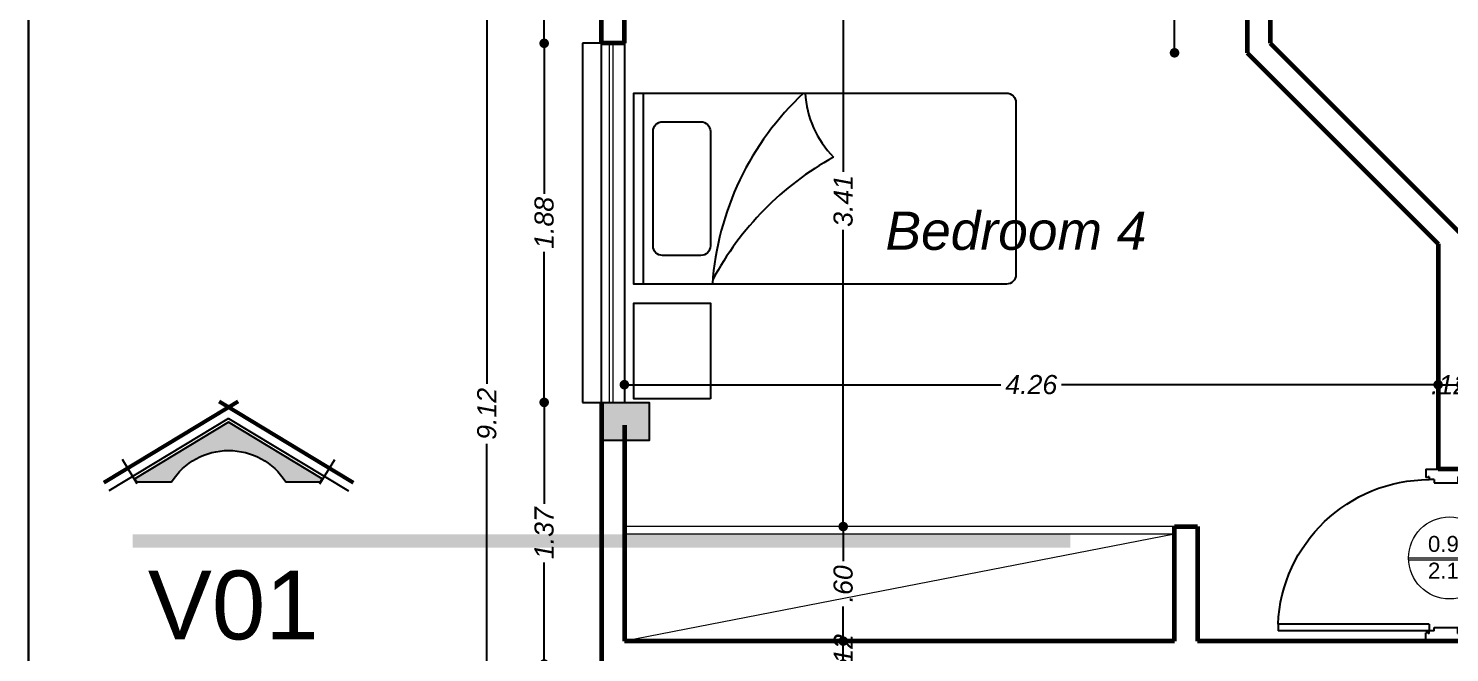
# Model space of a CAD drawing. Header units: metres. Extents: x 539 to 782, y 164 to 633.
# Drawn here: x 696.94 to 704.38, y 229.65 to 232.92 of the extents above; entities that cross this region are included whole.
import ezdxf
from ezdxf.enums import TextEntityAlignment as Align

# ---------------------------------------------------------------- set-up
doc = ezdxf.new("R2010")
doc.units = ezdxf.units.M
doc.header["$PDMODE"] = 35
doc.linetypes.add('ACAD_ISO05W100', pattern=[33, 24, -3, 0, -3, 0, -3])
for name, color, linetype, lineweight in [('01', 1, 'Continuous', 9), ('03', 3, 'Continuous', 30), ('cota', 1, 'Continuous', 15), ('Mobiliario', 42, 'Continuous', 9), ('MURO', 4, 'Continuous', 60), ('ventanas', 2, 'Continuous', 25), ('vidrio', 131, 'Continuous', 15)]:
    doc.layers.add(name, color=color, linetype=linetype, lineweight=lineweight)
for name, color, linetype in [('AREAS', 2, 'Continuous'), ('COLUMNAS', 6, 'Continuous'), ('lincorte', 116, 'Continuous'), ('Mobiliario Sanit', 40, 'Continuous'), ('PUERTAS', 16, 'Continuous'), ('TEXTO', 134, 'Continuous')]:
    doc.layers.add(name, color=color, linetype=linetype)
doc.styles.add('ARIAL', font='ariali.ttf')
doc.styles.add('ARIAL_REGULAR', font='arial.ttf')
doc.styles.add('STYLE1', font='ariali.ttf')
doc.styles.add('texto', font='arial.ttf')
doc.dimstyles.new('C_50', dxfattribs={"dimscale": 0.5, "dimtxt": 0.2, "dimasz": 0.1, "dimexe": 0.1, "dimexo": 0.1, "dimgap": 0.05, "dimtad": 0, "dimzin": 4, "dimdsep": 46, "dimtxsty": 'ARIAL', "dimblk": 'DOT', "dimcen": 0.09, "dimse1": 1, "dimse2": 1, "dimclrd": 1, "dimclre": 1, "dimclrt": 2, "dimadec": 0, "dimazin": 0, "dimtfac": 1, "dimtix": 1, "dimtmove": 2, "dimatfit": 3, "dimfxl": 1, "dimtolj": 1, "dimtzin": 0, "dimarcsym": 0})

# ---------------------------------------------------------------- blocks, each defined once
blk = doc.blocks.new('Camasi')
at = {"color": 0}
blk.add_line((-0.5, -0.05000000000000071), (0.5, -0.05000000000000071), dxfattribs=at)
blk.add_lwpolyline([(-1.100000000000001, -0.4000000000000004), (-1.100000000000001, 0), (-0.6000000000000014, 0), (-0.6000000000000014, -0.4000000000000004)], close=True, dxfattribs=at)
for points in [[(-0.5, -1.949999999999999), (-0.5, 0), (0.5, 0), (0.5, -1.949999999999999, -0.4142135623730951), (0.4499999999999993, -2), (-0.4499999999999993, -2, -0.4142135623730951)], [(-0.3500000000000014, -0.3499999999999996), (-0.3500000000000014, -0.1500000000000039, -0.4142135623730951), (-0.3000000000000007, -0.1000000000000032), (0.2999999999999936, -0.1000000000000014, -0.4142135623730958), (0.3499999999999943, -0.1500000000000021), (0.3499999999999943, -0.3500000000000014, -0.4142135623730992), (0.2999999999999936, -0.4000000000000021), (-0.3000000000000007, -0.4000000000000004, -0.4142135623730951)]]:
    blk.add_lwpolyline(points, format="xyb", close=True, dxfattribs=at)
for centre, radius, start, end in [((-0.6058731401426662, -1.917763871677357), 1.510982265952183, 42.95490735583429, 85.98204493784843), ((-1.22234691308272, -1.809847900998145), 1.583734301783704, 28.89333816877956, 61.94151764303506), ((0.5313410176025855, -1.421728490771391), 0.5262807584895172, 93.41409237259607, 134.2290375366913)]:
    blk.add_arc(centre, radius, start, end, dxfattribs=at)
blk = doc.blocks.new('A$C56FC5E38')
at = {"ltscale": 0.02}
for p, q in [((1.92192032955063e-07, 0.2146753248795221), (0.4293513045464579, 0.2146753248795221)), ((1.92192032955063e-07, 0.2046753248795312), (0.4293513045464579, 0.2046753248795312))]:
    blk.add_line(p, q, dxfattribs=at)
blk.add_circle((0.2146757483692454, 0.2146753248795221), 0.214675556177165, dxfattribs=at)
at = {"style": 'texto'}
for s, p in [('0.90', (0.2146757483692454, 0.2466278721645949)), ('2.10', (0.2146757483692454, 0.1067104003474242))]:
    blk.add_text(s, height=0.08330573067173781, dxfattribs=at).set_placement(p, align=Align.CENTER)
blk = doc.blocks.new('p 4')
for p, q in [((-0.07820709525242364, 0.8520020993729247), (-0.04839699047039403, 0.8520020994384936)), ((-0.0782070937049184, 0.148514127273728), (-0.07820709525242364, 0.8520020993729247)), ((-0.0483969889228888, 0.1485141273393253), (-0.04839699047039403, 0.8520020994384936)), ((-0.8002819496787197, 0.1641471918080697), (-0.7611992845712052, 0.1641471918877073)), ((-0.8002819496787197, 0.1641471918080697), (-0.8002819496787197, -1.68347469298169e-09)), ((-0.7651075510524379, 0.1524223923531736), (-0.7611992845370992, 0.1524223923531736)), ((-0.7651075510410124, 0.148514125831781), (-0.7651075510524379, 0.1524223923531736)), ((-0.7651075510410124, 0.148514125831781), (-0.7518849610220855, 0.1485141258606291)), ((-0.7611992845370992, 0.1524223923531736), (-0.7611992845712052, 0.1641471918877073)), ((-0.7518849609765539, 0.1250645267915615), (-0.7518849610220855, 0.1485141258606291)), ((-0.0782070937049184, 0.148514127273728), (-0.0483969889228888, 0.148514127273728)), ((-0.0351743989039619, 0.1485141273681734), (-0.0483969889228888, 0.1485141273393253)), ((-0.04839698887735722, 0.1250645282702578), (-0.0483969889228888, 0.1485141273393253)), ((-0.03908266543061245, 0.1524223938659759), (-0.03908266545340666, 0.1641471934005097)), ((-3.345235199958552e-10, 0.164147193491516), (-0.03908266545340666, 0.1641471934005097)), ((-0.03517439891533058, 0.1524223938773446), (-0.03908266543061245, 0.1524223938659759)), ((-0.0351743989039619, 0.1485141273681734), (-0.03517439891533058, 0.1524223938773446)), ((-3.345235199958552e-10, 0.164147193491516), (0, 0)), ((-0.7518849609765539, 0.1250645267915615), (-0.7362518949267383, 0.1250645268256676)), ((-0.7362518949267383, 0.1250645268256676), (-0.7362518947220451, 0.0156330645028504)), ((-0.04839698887735722, 0.1250645282702578), (-0.064030054915861, 0.1250645282361518)), ((-0.064030054915861, 0.1250645282361518), (-0.064030054711111, 0.01563306591333458)), ((-0.7651075507907876, 0.01563306443986789), (-0.7651075507794189, 0.01172479793066827)), ((-0.7651075507907876, 0.01563306443986789), (-0.7362518947220451, 0.0156330645028504)), ((-0.7651075507794189, 0.01172479793066827), (-0.7611992842641371, 0.01172479794206538)), ((-0.7611992842641371, 0.01172479794206538), (-0.7611992842413429, -1.592468379385537e-09)), ((-0.03517439865368033, 0.01563306597628866), (-0.064030054711111, 0.01563306591333458)), ((-0.03908266515765035, 0.01172479945486771), (-0.03908266512348746, -7.963762982399203e-11)), ((-0.03517439864231164, 0.01172479945486771), (-0.03908266515765035, 0.01172479945486771)), ((-1.602984411874786e-11, 0), (-0.03908266512348746, -7.963762982399203e-11)), ((-0.03517439865368033, 0.01563306597628866), (-0.03517439864231164, 0.01172479945486771)), ((-0.800281949360226, -1.68347469298169e-09), (-0.7611992842413429, -1.592468379385537e-09))]:
    blk.add_line(p, q)
blk.add_arc((-0.04723470740123048, 0.1480326945726347), 0.7046504180826546, 92.51920522198698, 179.9608543720924)
blk = doc.blocks.new('_Dot')
at = {"color": 0, "linetype": 'ByBlock', "lineweight": -2}
blk.add_line((-0.5, 0), (-1, 0), dxfattribs=at)
at = {"color": 0, "linetype": 'ByBlock', "const_width": 0.5}
blk.add_lwpolyline([(-0.25, 0, 1), (0.25, 0, 1)], format="xyb", close=True, dxfattribs=at)
blk = doc.blocks.new('*D311')
at = {"layer": 'cota', "color": 1, "lineweight": -2, "transparency": 16777216}
for p, q in [((700.1071683065726, 231.0533726471593), (702.0285734907471, 231.0533726471593)), ((704.2671683065724, 231.0533726471593), (702.3457631223979, 231.0533726471593))]:
    blk.add_line(p, q, dxfattribs=at)
at = {"layer": 'Defpoints', "color": 0, "transparency": 16777216}
for p in [(700.0571683065726, 231.3407509537875), (704.3171683065724, 231.3407509537875), (704.3171683065724, 231.0533726471593)]:
    blk.add_point(p, dxfattribs=at)
at = {"layer": 'cota', "color": 1, "lineweight": -2, "transparency": 16777216, "xscale": 0.05, "yscale": 0.05, "zscale": 0.05, "rotation": 180}
blk.add_blockref('_Dot', (700.0571683065726, 231.0533726471593), dxfattribs=at)
at = {"layer": 'cota', "color": 1, "lineweight": -2, "transparency": 16777216, "xscale": 0.05, "yscale": 0.05, "zscale": 0.05}
blk.add_blockref('_Dot', (704.3171683065724, 231.0533726471593), dxfattribs=at)
at = {"layer": 'cota', "color": 2, "transparency": 16777216, "insert": (702.1871683065725, 231.0533726471593), "char_height": 0.1, "attachment_point": 5, "style": 'ARIAL'}
blk.add_mtext('\\A1;4.26', dxfattribs=at)
blk = doc.blocks.new('*D312')
at = {"layer": 'cota', "color": 1, "lineweight": -2, "transparency": 16777216}
for p, q in [((704.2671683065724, 231.0533726471593), (704.2171683065724, 231.0533726471593)), ((704.3171683065724, 231.0533726471593), (704.4371683065725, 231.0533726471593)), ((704.4871683065725, 231.0533726471593), (704.5371683065725, 231.0533726471593))]:
    blk.add_line(p, q, dxfattribs=at)
at = {"layer": 'Defpoints', "color": 0, "transparency": 16777216}
for p in [(704.3171683065724, 231.3407509537875), (704.4371683065725, 231.0533726471593), (704.4371683065725, 231.0533726471593)]:
    blk.add_point(p, dxfattribs=at)
at = {"layer": 'cota', "color": 1, "lineweight": -2, "transparency": 16777216, "xscale": 0.05, "yscale": 0.05, "zscale": 0.05}
blk.add_blockref('_Dot', (704.3171683065724, 231.0533726471593), dxfattribs=at)
at = {"layer": 'cota', "color": 1, "lineweight": -2, "transparency": 16777216, "xscale": 0.05, "yscale": 0.05, "zscale": 0.05, "rotation": 180}
blk.add_blockref('_Dot', (704.4371683065725, 231.0533726471593), dxfattribs=at)
at = {"layer": 'cota', "color": 2, "transparency": 16777216, "insert": (704.3771683065725, 231.0533726471593), "char_height": 0.1, "attachment_point": 5, "style": 'ARIAL'}
blk.add_mtext('\\A1;.12', dxfattribs=at)
blk = doc.blocks.new('*D316')
at = {"layer": 'cota', "color": 1, "lineweight": -2, "transparency": 16777216}
for p, q in [((701.2026919569655, 229.7607509537875), (701.2026919569655, 229.8107509537874)), ((701.2026919569655, 229.5907509537875), (701.2026919569655, 229.7107509537875)), ((701.2026919569655, 229.5407509537875), (701.2026919569655, 229.4907509537875))]:
    blk.add_line(p, q, dxfattribs=at)
at = {"layer": 'Defpoints', "color": 0, "transparency": 16777216}
for p in [(701.2026919569655, 229.7107509537875), (701.2026919569655, 229.7107509537875), (701.4371683065726, 229.5907509537875)]:
    blk.add_point(p, dxfattribs=at)
at = {"layer": 'cota', "color": 1, "lineweight": -2, "transparency": 16777216, "xscale": 0.05, "yscale": 0.05, "zscale": 0.05}
for p, rotation in [((701.2026919569655, 229.7107509537875), 270), ((701.2026919569655, 229.5907509537875), 90)]:
    blk.add_blockref('_Dot', p, dxfattribs=dict(at, rotation=rotation))
at = {"layer": 'cota', "color": 2, "transparency": 16777216, "insert": (701.2026919569655, 229.6507509537876), "char_height": 0.1, "attachment_point": 5, "rotation": 90, "style": 'ARIAL'}
blk.add_mtext('\\A1;.12', dxfattribs=at)
blk = doc.blocks.new('*D317')
at = {"layer": 'cota', "color": 1, "lineweight": -2, "transparency": 16777216}
for p, q in [((701.2026919569655, 230.2607509537874), (701.2026919569655, 230.1294753739784)), ((701.2026919569655, 229.7607509537875), (701.2026919569655, 229.8920265335964))]:
    blk.add_line(p, q, dxfattribs=at)
at = {"layer": 'Defpoints', "color": 0, "transparency": 16777216}
for p in [(701.2026919569655, 230.3107509537874), (701.2026919569655, 230.3107509537874), (701.2026919569655, 229.7107509537875)]:
    blk.add_point(p, dxfattribs=at)
at = {"layer": 'cota', "color": 1, "lineweight": -2, "transparency": 16777216, "xscale": 0.05, "yscale": 0.05, "zscale": 0.05}
for p, rotation in [((701.2026919569655, 230.3107509537874), 90), ((701.2026919569655, 229.7107509537875), 270)]:
    blk.add_blockref('_Dot', p, dxfattribs=dict(at, rotation=rotation))
at = {"layer": 'cota', "color": 2, "transparency": 16777216, "insert": (701.2026919569655, 230.0107509537875), "char_height": 0.1, "attachment_point": 5, "rotation": 90, "style": 'ARIAL'}
blk.add_mtext('\\A1;.60', dxfattribs=at)
blk = doc.blocks.new('*D318')
at = {"layer": 'cota', "color": 1, "lineweight": -2, "transparency": 16777216}
for p, q in [((701.2026919569655, 233.6707509537873), (701.2026919569655, 232.1675244872117)), ((701.2026919569655, 230.3607509537875), (701.2026919569655, 231.8639774203631))]:
    blk.add_line(p, q, dxfattribs=at)
at = {"layer": 'Defpoints', "color": 0, "transparency": 16777216}
for p in [(701.2026919569655, 233.7207509537874), (701.8171683065725, 233.7207509537874), (701.2026919569655, 230.3107509537874)]:
    blk.add_point(p, dxfattribs=at)
at = {"layer": 'cota', "color": 1, "lineweight": -2, "transparency": 16777216, "xscale": 0.05, "yscale": 0.05, "zscale": 0.05}
for p, rotation in [((701.2026919569655, 233.7207509537874), 90), ((701.2026919569655, 230.3107509537874), 270)]:
    blk.add_blockref('_Dot', p, dxfattribs=dict(at, rotation=rotation))
at = {"layer": 'cota', "color": 2, "transparency": 16777216, "insert": (701.2026919569655, 232.0157509537875), "char_height": 0.1, "attachment_point": 5, "rotation": 90, "style": 'ARIAL'}
blk.add_mtext('\\A1;3.41', dxfattribs=at)
blk = doc.blocks.new('*D323')
at = {"layer": 'cota', "color": 1, "lineweight": -2, "transparency": 16777216}
for p, q in [((702.9371683065726, 233.6707509537874), (702.9371683065726, 233.374042751232)), ((702.9371683065726, 232.8410453263028), (702.9371683065726, 233.1377535288582))]:
    blk.add_line(p, q, dxfattribs=at)
at = {"layer": 'Defpoints', "color": 0, "transparency": 16777216}
for p in [(702.9371683065726, 233.7207509537874), (702.9371683065726, 232.7910453263028), (703.3171683065726, 232.7910453263028)]:
    blk.add_point(p, dxfattribs=at)
at = {"layer": 'cota', "color": 1, "lineweight": -2, "transparency": 16777216, "xscale": 0.05, "yscale": 0.05, "zscale": 0.05}
for p, rotation in [((702.9371683065726, 233.7207509537874), 90), ((702.9371683065726, 232.7910453263028), 270)]:
    blk.add_blockref('_Dot', p, dxfattribs=dict(at, rotation=rotation))
at = {"layer": 'cota', "color": 2, "transparency": 16777216, "insert": (702.9371683065726, 233.2558981400452), "char_height": 0.1, "attachment_point": 5, "rotation": 90, "style": 'ARIAL'}
blk.add_mtext('\\A1;.93', dxfattribs=at)
blk = doc.blocks.new('*D776')
at = {"layer": 'cota', "color": 1, "lineweight": -2, "transparency": 16777216}
for p, q in [((699.6371683065727, 235.4107509537875), (699.6371683065727, 234.3080156195446)), ((699.6371683065727, 232.8907509537875), (699.6371683065727, 233.9934862880303))]:
    blk.add_line(p, q, dxfattribs=at)
at = {"layer": 'Defpoints', "color": 0, "transparency": 16777216}
for p in [(699.9371683065726, 235.4607509537875), (699.6371683065727, 232.8407509537875), (699.9371683065726, 232.8407509537875)]:
    blk.add_point(p, dxfattribs=at)
at = {"layer": 'cota', "color": 1, "lineweight": -2, "transparency": 16777216, "xscale": 0.05, "yscale": 0.05, "zscale": 0.05}
for p, rotation in [((699.6371683065727, 235.4607509537875), 90), ((699.6371683065727, 232.8407509537875), 270)]:
    blk.add_blockref('_Dot', p, dxfattribs=dict(at, rotation=rotation))
at = {"layer": 'cota', "color": 2, "transparency": 16777216, "insert": (699.6371683065727, 234.1507509537876), "char_height": 0.1, "attachment_point": 5, "rotation": 90, "style": 'ARIAL'}
blk.add_mtext('\\A1;2.62', dxfattribs=at)
blk = doc.blocks.new('*D777')
at = {"layer": 'cota', "color": 1, "lineweight": -2, "transparency": 16777216}
for p, q in [((699.6371683065727, 232.7907509537875), (699.6371683065727, 232.0519446782077)), ((699.6371683065727, 231.0107509537875), (699.6371683065727, 231.7495572293673))]:
    blk.add_line(p, q, dxfattribs=at)
at = {"layer": 'Defpoints', "color": 0, "transparency": 16777216}
for p in [(699.9371683065726, 232.8407509537875), (699.6371683065727, 230.9607509537875), (699.9371683065726, 230.9607509537875)]:
    blk.add_point(p, dxfattribs=at)
at = {"layer": 'cota', "color": 1, "lineweight": -2, "transparency": 16777216, "xscale": 0.05, "yscale": 0.05, "zscale": 0.05}
for p, rotation in [((699.6371683065727, 232.8407509537875), 90), ((699.6371683065727, 230.9607509537875), 270)]:
    blk.add_blockref('_Dot', p, dxfattribs=dict(at, rotation=rotation))
at = {"layer": 'cota', "color": 2, "transparency": 16777216, "insert": (699.6371683065727, 231.9007509537876), "char_height": 0.1, "attachment_point": 5, "rotation": 90, "style": 'ARIAL'}
blk.add_mtext('\\A1;1.88', dxfattribs=at)
blk = doc.blocks.new('*D778')
at = {"layer": 'cota', "color": 1, "lineweight": -2, "transparency": 16777216}
for p, q in [((699.6371683065727, 230.9107509537875), (699.6371683065727, 230.429093382164)), ((699.6371683065727, 229.6407509537875), (699.6371683065727, 230.1224085254109))]:
    blk.add_line(p, q, dxfattribs=at)
at = {"layer": 'Defpoints', "color": 0, "transparency": 16777216}
for p in [(699.9371683065726, 230.9607509537875), (699.6371683065727, 229.5907509537875), (699.9371683065725, 229.5907509537875)]:
    blk.add_point(p, dxfattribs=at)
at = {"layer": 'cota', "color": 1, "lineweight": -2, "transparency": 16777216, "xscale": 0.05, "yscale": 0.05, "zscale": 0.05}
for p, rotation in [((699.6371683065727, 230.9607509537875), 90), ((699.6371683065727, 229.5907509537875), 270)]:
    blk.add_blockref('_Dot', p, dxfattribs=dict(at, rotation=rotation))
at = {"layer": 'cota', "color": 2, "transparency": 16777216, "insert": (699.6371683065727, 230.2757509537876), "char_height": 0.1, "attachment_point": 5, "rotation": 90, "style": 'ARIAL'}
blk.add_mtext('\\A1;1.37', dxfattribs=at)
blk = doc.blocks.new('*D782')
at = {"layer": 'cota', "color": 1, "lineweight": -2, "transparency": 16777216}
for p, q in [((699.3371683065727, 235.4107509537875), (699.3371683065727, 231.0574017041286)), ((699.3371683065727, 226.3907509537875), (699.3371683065727, 230.7441002034464))]:
    blk.add_line(p, q, dxfattribs=at)
at = {"layer": 'Defpoints', "color": 0, "transparency": 16777216}
for p in [(699.3371683065727, 235.4607509537875), (699.9371683065726, 235.4607509537875), (700.9371683065726, 226.3407509537875)]:
    blk.add_point(p, dxfattribs=at)
at = {"layer": 'cota', "color": 1, "lineweight": -2, "transparency": 16777216, "xscale": 0.05, "yscale": 0.05, "zscale": 0.05}
for p, rotation in [((699.3371683065727, 235.4607509537875), 90), ((699.3371683065727, 226.3407509537875), 270)]:
    blk.add_blockref('_Dot', p, dxfattribs=dict(at, rotation=rotation))
at = {"layer": 'cota', "color": 2, "transparency": 16777216, "insert": (699.3371683065727, 230.9007509537876), "char_height": 0.1, "attachment_point": 5, "rotation": 90, "style": 'ARIAL'}
blk.add_mtext('\\A1;9.12', dxfattribs=at)

msp = doc.modelspace()

# ---------------------------------------------------------------- hatches: boundary and pattern name
at = {"layer": 'COLUMNAS'}
h = msp.add_hatch(color=256, dxfattribs=at)
h.dxf.hatch_style = 1
h.paths.add_polyline_path([(699.9371683065726, 230.9607509537875), (700.1871683065726, 230.9607509537875), (700.1871683065726, 230.7607509537875), (699.9371683065726, 230.7607509537875)])
at = {"layer": 'lincorte'}
h = msp.add_hatch(color=256, dxfattribs=at)
h.dxf.hatch_style = 1
edge = h.paths.add_edge_path()
edge.add_arc((697.9853180544444, 230.3545381948036), 0.3543749999996919, 32.546879658661396, 89.99999999935659, ccw=False)
edge.add_line((698.2840390073717, 230.545188222097), (698.46616158562, 230.5451333862097))
edge.add_line((698.46616158562, 230.5451333862097), (698.4756981196202, 230.5608867150993))
edge.add_line((698.4756981196202, 230.5608867150993), (697.9853180544484, 230.8573428961047))
edge.add_line((697.9853180544484, 230.8573428961047), (697.4949293834972, 230.5608815125298))
edge.add_line((697.4949293834972, 230.5608815125298), (697.5042747275664, 230.5454230038948))
edge.add_line((697.5042747275664, 230.5454230038948), (697.6867119625668, 230.5453680732663))
edge.add_arc((697.9853180544521, 230.3545381948028), 0.3543750000005899, 90.00000000060658, 147.4186175920015, ccw=False)

# ---------------------------------------------------------------- linework, layer by layer
at = {"layer": '03'}
msp.add_line((696.9371683065726, 227.3407509537875), (696.9371683065726, 243.3407509537875), dxfattribs=at)
at = {"layer": 'AREAS'}
msp.add_lwpolyline([(699.9371683065726, 235.4607509537875), (704.4371683065726, 235.4607509537875), (704.4371683065726, 233.8407509537875), (708.9371683065727, 233.8407509537875), (708.9371683065727, 226.3407509537875), (700.9371683065726, 226.3407509537875), (699.9371683065726, 227.3407509537875)], close=True, dxfattribs=at)
at = {"layer": 'COLUMNAS'}
msp.add_lwpolyline([(699.9371683065726, 230.9607509537875), (700.1871683065726, 230.9607509537875), (700.1871683065726, 230.7607509537875), (699.9371683065726, 230.7607509537875), (699.9371683065726, 230.9607509537875)], dxfattribs=at)
at = {"layer": 'lincorte'}
for p, q in [((697.9853180544484, 230.8770619173261), (697.3576334264457, 230.4975991273209)), ((697.9853180544484, 230.8770619173261), (698.6130026824511, 230.4975991273209)), ((697.5072994002052, 230.5337712785199), (697.4299058010805, 230.6617911364765)), ((698.4633719055063, 230.5337712785199), (698.5407655046309, 230.6617911364765))]:
    msp.add_line(p, q, dxfattribs=at)
at = {"layer": 'lincorte', "const_width": 0.02067187499999999}
for points in [[(698.0353541596941, 230.9657486434994), (697.3317609634906, 230.5403958065027)], [(698.638672291106, 230.5400023042617), (697.9353353642279, 230.9657787584882)]]:
    msp.add_lwpolyline(points, dxfattribs=at)
at = {"layer": 'lincorte'}
msp.add_lwpolyline([(697.9853180544484, 230.7089131948033, -0.2560733397626988), (698.2840390073717, 230.545188222097), (698.46616158562, 230.5451333862097), (698.4756981196202, 230.5608867150993), (697.9853180544484, 230.8573428961047), (697.4949293834972, 230.5608815125298), (697.5042747275664, 230.5454230038948), (697.6867119625668, 230.5453680732663, -0.2559129274228076)], format="xyb", close=True, dxfattribs=at)
at = {"layer": 'lincorte', "linetype": 'ACAD_ISO05W100', "ltscale": 0.05, "const_width": 0.07}
msp.add_lwpolyline([(697.4832555432552, 230.2350887316515), (702.3910810698897, 230.2350887316515)], dxfattribs=at)
at = {"layer": 'Mobiliario'}
for p, q in [((702.9371683065726, 230.3107509537874), (700.0571683065726, 230.3107509537874)), ((702.9371683065726, 230.2707509537875), (700.0571683065726, 230.2707509537875)), ((702.9371683065726, 230.2707509537875), (700.0571683065726, 229.7107509537875))]:
    msp.add_line(p, q, dxfattribs=at)
at = {"layer": 'MURO'}
for p, q in [((699.9371683065727, 232.8407509537875), (699.9371683065726, 235.4607509537875)), ((700.0571683065726, 232.8407509537875), (700.0571683065726, 235.3407509537875)), ((703.3171683065726, 233.7207509537874), (703.3171683065726, 232.7910453263028)), ((703.4371683065726, 233.7207509537874), (703.4371683065726, 232.8407509537875)), ((700.0571683065726, 232.8407509537875), (699.9371683065726, 232.8407509537875)), ((703.4371683065726, 232.8407509537875), (704.4371683065726, 231.8407509537875)), ((703.3171683065726, 232.7910453263028), (704.3171683065724, 231.791045326303)), ((704.3171683065724, 231.791045326303), (704.3171683065725, 230.6107509537875)), ((699.9371683065726, 230.9607509537875), (699.9371683065725, 229.5907509537875)), ((700.0571683065726, 230.8407509537875), (700.0571683065727, 229.7107509537875)), ((704.4371683065726, 230.6107509537875), (704.3171683065726, 230.6107509537875)), ((702.9371683065726, 229.7107509537875), (702.9371683065726, 230.3107509537874)), ((702.9371683065726, 230.3107509537874), (703.0571683065726, 230.3107509537874)), ((703.0571683065726, 230.3107509537874), (703.0571683065726, 229.7107509537875)), ((702.9371683065727, 229.7107509537875), (700.0571683065726, 229.7107509537875)), ((704.4371683065725, 229.7107509537875), (703.0571683065725, 229.7107509537875))]:
    msp.add_line(p, q, dxfattribs=at)
at = {"layer": 'ventanas'}
for p, q in [((699.9371683065727, 232.8407509537875), (699.8371683065727, 232.8407509537875)), ((699.8371683065727, 232.8407509537875), (699.8371683065727, 230.9607509537875)), ((700.0571683065726, 232.8407509537875), (700.0571683065726, 230.9607509537875)), ((699.8371683065727, 230.9607509537875), (699.9371683065726, 230.9607509537875))]:
    msp.add_line(p, q, dxfattribs=at)
at = {"layer": 'vidrio'}
for p, q in [((699.9771683065726, 232.8407509537875), (699.9771683065726, 230.9607509537875)), ((699.9971683065726, 232.8407509537875), (699.9971683065726, 230.9607509537875))]:
    msp.add_line(p, q, dxfattribs=at)

# ---------------------------------------------------------------- block references
at = {"layer": '01', "ltscale": 0.02, "rotation": 359.9885969923311}
msp.add_blockref('A$C56FC5E38', (704.1624498377661, 229.9315969951684), dxfattribs=at)
at = {"layer": 'Mobiliario Sanit', "rotation": 90}
msp.add_blockref('Camasi', (700.1071683065727, 232.0799717654384), dxfattribs=at)
at = {"layer": 'PUERTAS', "xscale": -1.124603647976073, "yscale": 1.124603647976073, "zscale": 1.124603647976034, "rotation": 89.99999988320887}
msp.add_blockref('p 4', (704.4371683028448, 229.7107509541275), dxfattribs=at)

# ---------------------------------------------------------------- texts
at = {"layer": 'lincorte', "style": 'ARIAL_REGULAR'}
msp.add_text('V01', height=0.36, dxfattribs=at).set_placement((698.0096291049259, 229.7197393519484), align=Align.CENTER)
at = {"layer": 'TEXTO', "style": 'STYLE1'}
msp.add_text('Bedroom 4', height=0.2, rotation=359.9999999933299, dxfattribs=at).set_placement((702.1071683065726, 231.7594977243672), align=Align.CENTER)

# ---------------------------------------------------------------- dimensions: what is measured, and where the dimension line sits
at = {"layer": 'cota'}
for base, p1, p2, picture, middle in [((699.3371683065727, 235.4607509537875), (700.9371683065726, 226.3407509537875), (699.9371683065726, 235.4607509537875), '*D782', (699.3371683065727, 230.9007509537876)), ((699.6371683065727, 232.8407509537875), (699.9371683065726, 235.4607509537875), (699.9371683065726, 232.8407509537875), '*D776', (699.6371683065727, 234.1507509537876)), ((701.2026919569655, 233.7207509537874), (701.2026919569655, 230.3107509537874), (701.8171683065725, 233.7207509537874), '*D318', (701.2026919569655, 232.0157509537875)), ((702.9371683065726, 232.7910453263028), (702.9371683065726, 233.7207509537874), (703.3171683065726, 232.7910453263028), '*D323', (702.9371683065726, 233.2558981400452)), ((699.6371683065727, 230.9607509537875), (699.9371683065726, 232.8407509537875), (699.9371683065726, 230.9607509537875), '*D777', (699.6371683065727, 231.9007509537876)), ((699.6371683065727, 229.5907509537875), (699.9371683065726, 230.9607509537875), (699.9371683065725, 229.5907509537875), '*D778', (699.6371683065727, 230.2757509537876)), ((701.2026919569655, 230.3107509537874), (701.2026919569655, 229.7107509537875), (701.2026919569655, 230.3107509537874), '*D317', (701.2026919569655, 230.0107509537875)), ((701.2026919569655, 229.7107509537875), (701.4371683065726, 229.5907509537875), (701.2026919569655, 229.7107509537875), '*D316', (701.2026919569655, 229.6507509537876))]:
    dim = msp.add_linear_dim(base=base, p1=p1, p2=p2, angle=90, dimstyle='C_50', dxfattribs=at)
    dim.commit()
    dim.dimension.update_dxf_attribs({"geometry": picture, "text_midpoint": middle})
for base, p1, p2, picture, middle in [((704.3171683065724, 231.0533726471593), (700.0571683065726, 231.3407509537875), (704.3171683065724, 231.3407509537875), '*D311', (702.1871683065725, 231.0533726471593)), ((704.4371683065725, 231.0533726471593), (704.3171683065724, 231.3407509537875), (704.4371683065725, 231.0533726471593), '*D312', (704.3771683065725, 231.0533726471593))]:
    dim = msp.add_linear_dim(base=base, p1=p1, p2=p2, dimstyle='C_50', dxfattribs=at)
    dim.commit()
    dim.dimension.update_dxf_attribs({"geometry": picture, "text_midpoint": middle})

doc.saveas('drawing.dxf')
